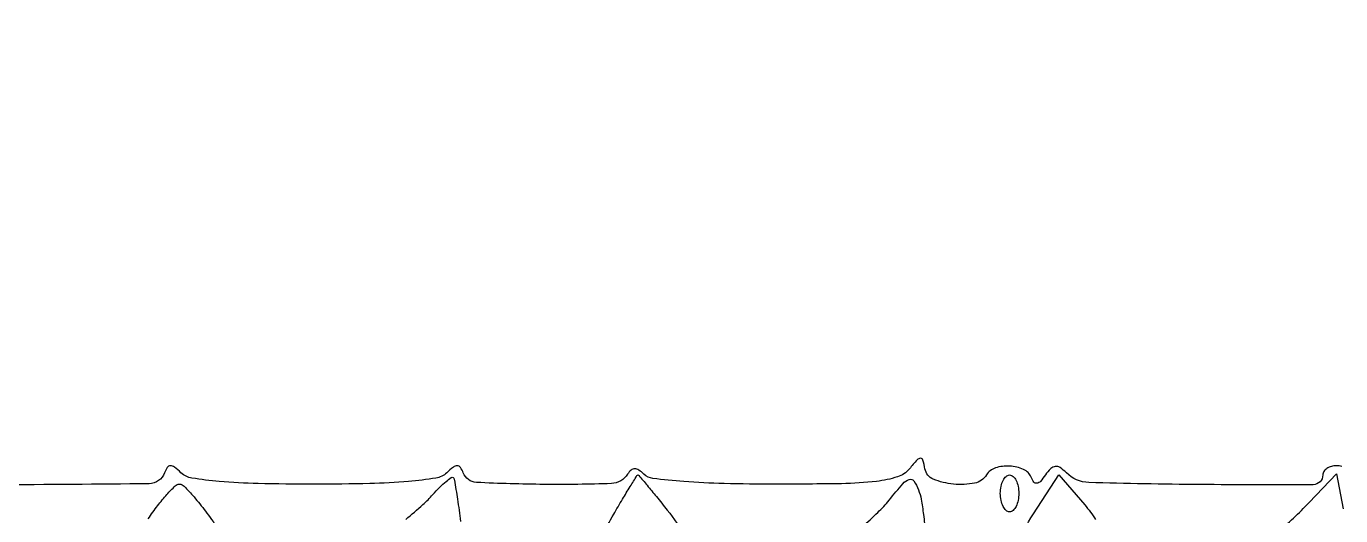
# Model space of a CAD drawing. Header units: inches. Extents: x -279 to 561, y -345 to 342.
# Drawn here: x -210.813 to -209.768, y -299.212 to -298.822 of the extents above; entities that cross this region are included whole.
import ezdxf

# ---------------------------------------------------------------- set-up
doc = ezdxf.new("R2010")
doc.units = ezdxf.units.IN
doc.header["$LTSCALE"] = 0.5
doc.header["$MEASUREMENT"] = 0

msp = doc.modelspace()

# ---------------------------------------------------------------- linework, layer by layer
for points in [[(-205.7268, -301.7472, -0.00001), (-206.5474, -301.7491, -0.000412)], [(-206.5419, -301.7376, -0.00001), (-205.7268, -301.74, -0.41338)], [(-209.7668, -299.1726, 0.064853), (-209.771, -299.1721, 0.064853), (-209.7752, -299.1726, 0.082425), (-209.7787, -299.1742, 0.098894), (-209.7811, -299.1766, 0.148195), (-209.782, -299.1794, -0.412421), (-209.7896, -299.1871, -0.0037), (-209.8797, -299.187, -0.005046), (-209.968, -299.1854, -0.191421), (-209.9859, -299.1776, 0.0468), (-209.9909, -299.1735, 0.178803), (-209.9947, -299.1726, 0.172495), (-209.9983, -299.1743, 0.04297), (-210.0026, -299.1794, -0.028603), (-210.0065, -299.1845, -0.17541), (-210.0093, -299.186, -0.275639), (-210.0117, -299.1851, -0.066338), (-210.0139, -299.1812, 0.192819), (-210.0199, -299.175, 0.09322), (-210.0309, -299.1723, 0.091552), (-210.0423, -299.1738, 0.177745), (-210.0494, -299.1794, -0.209129), (-210.0588, -299.1859, -0.07275), (-210.0757, -299.1867, -0.074992), (-210.0917, -299.1827, -0.250193), (-210.0983, -299.1746, 0.020791), (-210.1, -299.1675, 0.335499), (-210.1018, -299.1661, 0.212689), (-210.1044, -299.1673, 0.010103), (-210.1107, -299.1746, -0.144867), (-210.1202, -299.1809, -0.047511), (-210.1368, -299.1845, -0.024142), (-210.1646, -299.1863, -0.00419), (-210.2173, -299.1867, -0.006277), (-210.2581, -299.1862, -0.01274), (-210.2901, -299.1846, -0.009909), (-210.3146, -299.1822, -0.169007), (-210.3218, -299.1787, 0.047458), (-210.3258, -299.1755, 0.150038), (-210.3291, -299.1744, 0.181024), (-210.332, -299.1755, 0.075363), (-210.3347, -299.1787, -0.250577), (-210.3476, -299.1862, -0.011066), (-210.4011, -299.1869, -0.010365), (-210.4549, -299.1853, -0.300801), (-210.4654, -299.1776, 0.062037), (-210.4676, -299.1734, 0.247772), (-210.4701, -299.1721, 0.164145), (-210.4733, -299.1732, 0.026382), (-210.4785, -299.1776, -0.15052), (-210.4872, -299.1819, -0.018063), (-210.5089, -299.1845, -0.015957), (-210.5398, -299.1862, -0.005655), (-210.5842, -299.1867, -0.005655), (-210.6286, -299.1862, -0.015957), (-210.6595, -299.1845, -0.018063), (-210.6811, -299.1819, -0.15052), (-210.6899, -299.1776, 0.026382), (-210.695, -299.1732, 0.164145), (-210.6983, -299.1721, 0.247772), (-210.7008, -299.1734, 0.062037), (-210.7029, -299.1776, -0.311046), (-210.7152, -299.1863, -0.002675), (-210.837, -299.1872, -0.004449)], [(-210.3549, -299.2285, -0.028126), (-210.3458, -299.2106, -0.002667), (-210.3388, -299.1987, -0.004324), (-210.3327, -299.1886, -0.000893), (-210.3273, -299.1799, -0.246628), (-210.3265, -299.1794, -0.233251), (-210.3258, -299.1798, -0.000874), (-210.3192, -299.1876, -0.004204), (-210.3118, -299.1966, -0.002598), (-210.3032, -299.2073, -0.036499), (-210.2886, -299.2289, -0.038854)], [(-210.0249, -299.2362, -0.058821), (-210.0121, -299.2104), (-209.9918, -299.1794), (-209.9713, -299.2032, -0.037041), (-209.9626, -299.2149, -0.019321)], [(-209.8184, -299.2252, 0.027405), (-209.7929, -299.2014), (-209.771, -299.1784), (-209.7659, -299.2064, -0.012299)], [(-210.7159, -299.2144, -0.015254), (-210.7084, -299.2038, -0.02143), (-210.701, -299.1949, -0.018464), (-210.6945, -299.1881, -0.193778), (-210.691, -299.1867, -0.204152), (-210.6874, -299.1883, -0.013103), (-210.6795, -299.1969, -0.017464), (-210.6704, -299.2082, -0.012005), (-210.6609, -299.2215, 0.004596)], [(-210.5111, -299.2147, 0.007437), (-210.4975, -299.2029, 0.028196), (-210.4896, -299.195, -0.013778), (-210.4841, -299.1891, -0.022914), (-210.4791, -299.1845, -0.019281), (-210.4749, -299.1814, -0.365995), (-210.4734, -299.1815, -0.157679), (-210.4724, -299.1835, -0.001724), (-210.47, -299.1986, -0.005188), (-210.4675, -299.2163, -0.003329)], [(-210.1483, -299.2206, 0.015624), (-210.1358, -299.2092, 0.031531), (-210.1268, -299.1994, -0.00886), (-210.1158, -299.1863, -0.129783), (-210.1109, -299.1829, -0.340447), (-210.1072, -299.1841, -0.056317), (-210.1035, -299.1911, -0.049039), (-210.1013, -299.1987, -0.01349), (-210.0995, -299.2109, -0.013496), (-210.0981, -299.225, -0.013718)]]:
    msp.add_lwpolyline(points, format="xyb")
msp.add_lwpolyline([(-210.0237, -299.194, -0.048028), (-210.0243, -299.1996, -0.068025), (-210.0259, -299.2044, -0.088204), (-210.0283, -299.2076, -0.191087), (-210.031, -299.2087, -0.191087), (-210.0338, -299.2076, -0.088204), (-210.0362, -299.2044, -0.068025), (-210.0378, -299.1996, -0.048028), (-210.0384, -299.194, -0.048028), (-210.0378, -299.1884, -0.068025), (-210.0362, -299.1837, -0.088204), (-210.0338, -299.1805, -0.191087), (-210.031, -299.1794, -0.191087), (-210.0283, -299.1805, -0.088204), (-210.0259, -299.1837, -0.068025), (-210.0243, -299.1884, -0.048028)], format="xyb", close=True)

doc.saveas('drawing.dxf')
